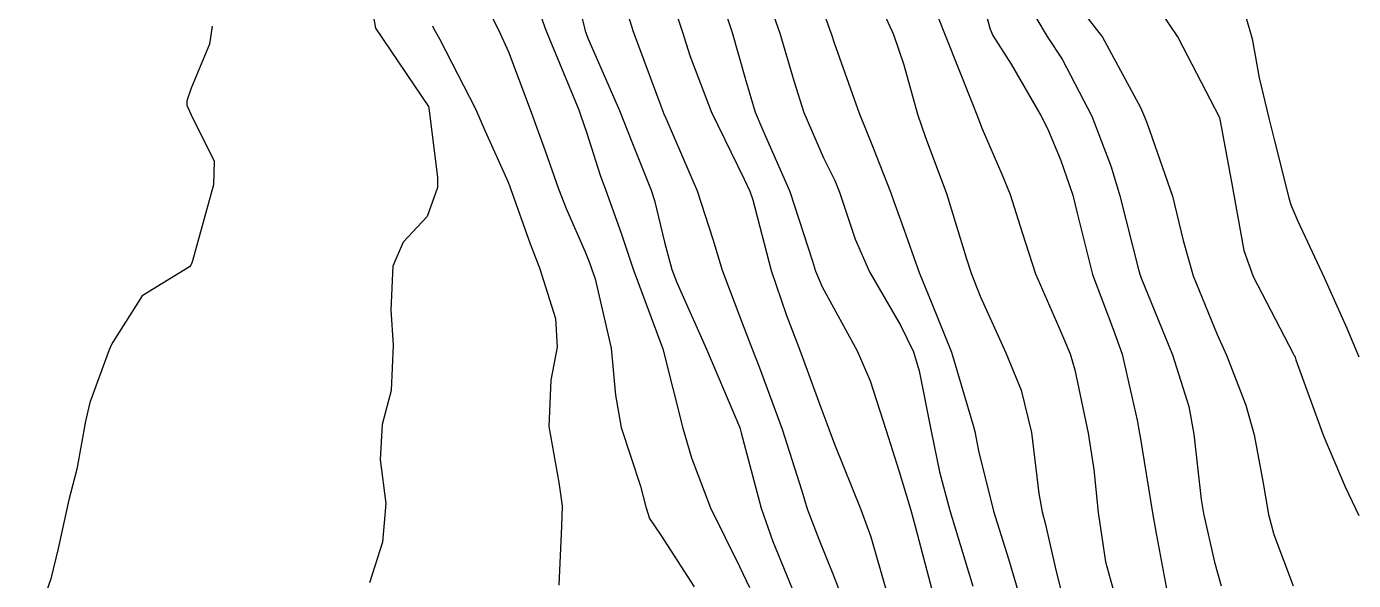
# Model space of a CAD drawing. Header units: metres. Extents: x 298520 to 308411, y 7433745 to 7450750.
# Drawn here: x 301977.93 to 302011.47, y 7441685.36 to 7441699.35 of the extents above; entities that cross this region are included whole.
import ezdxf

# ---------------------------------------------------------------- set-up
doc = ezdxf.new("R2010")
doc.units = ezdxf.units.M
doc.header["$LTSCALE"] = 10
doc.layers.add('Curvas de Nivel 1m', color=11, linetype='Continuous')
doc.layers.add('Curvas de Nivel 5m', color=15, linetype='Continuous')

msp = doc.modelspace()

# ---------------------------------------------------------------- linework, layer by layer
at = {"layer": 'Curvas de Nivel 1m', "flags": 128}
for points, elevation in [([(301986.434, 7441701.003), (301986.744, 7441699.304), (301988.083, 7441697.327), (301988.098, 7441697.29), (301988.314, 7441695.535), (301988.314, 7441695.286), (301988.055, 7441694.547), (301987.444, 7441693.901), (301987.186, 7441693.299), (301987.136, 7441692.19), (301987.189, 7441691.298), (301987.144, 7441690.156), (301986.918, 7441689.301), (301986.866, 7441688.414), (301987.01, 7441687.3), (301986.927, 7441686.327), (301986.596, 7441685.303)], 744), ([(301996.337, 7441700.982), (301996.965, 7441699.181), (301997.325, 7441697.947), (301997.572, 7441697.175), (301998.072, 7441696.033), (301998.357, 7441695.457), (301998.476, 7441695.164), (301998.873, 7441693.98), (301999.237, 7441693.152), (302000.023, 7441691.79), (302000.342, 7441691.137), (302000.492, 7441690.651), (302000.791, 7441689.132), (302001.001, 7441688.107), (302001.261, 7441687.127), (302001.848, 7441685.216)], 736), ([(302000.5, 7441700.766), (302001.146, 7441699.13), (302001.856, 7441697.353), (302001.943, 7441697.121), (302002.079, 7441696.763), (302002.578, 7441695.623), (302002.788, 7441695.109), (302003.092, 7441694.143), (302003.433, 7441693.099), (302004.023, 7441691.758), (302004.303, 7441691.087), (302004.42, 7441690.675), (302004.761, 7441689.082), (302004.9, 7441688.16), (302005.011, 7441687.08), (302005.195, 7441685.833), (302005.407, 7441685.075)], 733), ([(301989.269, 7441700.417), (301989.854, 7441699.264), (301990.105, 7441698.708), (301990.652, 7441697.254), (301991.033, 7441696.211), (301991.368, 7441695.247), (301991.562, 7441694.749), (301992.047, 7441693.66), (301992.168, 7441693.362), (301992.21, 7441693.237), (301992.299, 7441692.976), (301992.706, 7441691.23), (301992.816, 7441690.043), (301992.955, 7441689.226), (301993.448, 7441687.74), (301993.578, 7441687.216), (301993.673, 7441686.927), (301993.956, 7441686.508), (301994.8, 7441685.201)], 742), ([(301994.124, 7441700.348), (301994.503, 7441699.206), (301994.689, 7441698.619), (301995.232, 7441697.199), (301996.066, 7441695.494), (301996.211, 7441695.189), (301996.281, 7441694.968), (301996.748, 7441693.183), (301997.129, 7441692.076), (301997.471, 7441691.175), (301997.999, 7441689.731), (301998.154, 7441689.327), (301998.214, 7441689.167), (301998.348, 7441688.804), (301999.016, 7441687.154), (301999.266, 7441686.461), (301999.648, 7441685.144)], 738), ([(301999.301, 7441700.329), (301999.837, 7441699.144), (302000.102, 7441698.38), (302000.446, 7441697.136), (302000.642, 7441696.569), (302001.177, 7441695.129), (302001.687, 7441693.483), (302001.807, 7441693.122), (302002.034, 7441692.542), (302002.68, 7441691.11), (302003.065, 7441690.166), (302003.328, 7441689.1), (302003.51, 7441687.557), (302003.597, 7441687.095), (302003.674, 7441686.808), (302003.948, 7441685.59), (302004.074, 7441685.089)], 734), ([(302006.126, 7441700.414), (302007.037, 7441699.061), (302008.083, 7441697.05), (302008.396, 7441695.374), (302008.451, 7441695.044), (302008.698, 7441693.689), (302008.931, 7441693.037), (302009.941, 7441691.094), (302009.98, 7441691.02), (302009.989, 7441690.997), (302010.012, 7441690.93), (302010.712, 7441689.013), (302011.256, 7441687.725), (302011.601, 7441687.004)], 729), ([(301990.804, 7441699.938), (301991.051, 7441699.251), (301991.744, 7441697.588), (301991.888, 7441697.242), (301991.936, 7441697.096), (301992.077, 7441696.682), (301992.424, 7441695.592), (301992.558, 7441695.233), (301992.957, 7441694.132), (301993.256, 7441693.222), (301994.013, 7441691.21), (301994.517, 7441689.205), (301994.731, 7441688.453), (301995.21, 7441687.198), (301995.948, 7441685.717), (301996.198, 7441685.187)], 741), ([(301992.986, 7441700.092), (301993.263, 7441699.223), (301993.955, 7441697.342), (301994.005, 7441697.211), (301994.029, 7441697.158), (301994.081, 7441697.029), (301994.881, 7441695.202), (301995.272, 7441693.976), (301995.513, 7441693.195), (301996.023, 7441691.841), (301996.273, 7441691.187), (301996.44, 7441690.754), (301997.023, 7441689.18), (301997.523, 7441687.621), (301997.661, 7441687.173), (301997.955, 7441686.4), (301998.309, 7441685.527), (301998.452, 7441685.162)], 739), ([(302003.126, 7441700.108), (302003.724, 7441699.096), (302004.104, 7441698.524), (302004.85, 7441697.082), (302005.345, 7441695.803), (302005.56, 7441695.075), (302006.044, 7441693.176), (302006.073, 7441693.07), (302006.093, 7441693.019), (302006.891, 7441691.061), (302007.304, 7441689.753), (302007.434, 7441689.056), (302007.619, 7441687.403), (302007.677, 7441687.053), (302007.951, 7441685.825), (302008.121, 7441685.223)], 731), ([(301995.585, 7441699.728), (301995.761, 7441699.194), (301996.095, 7441698.007), (301996.341, 7441697.187), (301996.535, 7441696.729), (301997.221, 7441695.178), (301997.792, 7441693.426), (301997.871, 7441693.172), (301998.037, 7441692.777), (301998.922, 7441691.156), (301999.251, 7441690.397), (301999.654, 7441689.145), (301999.978, 7441688.134), (302000.282, 7441687.137), (302000.399, 7441686.695), (302000.807, 7441685.131)], 737), ([(302002.12, 7441699.854), (302002.279, 7441699.282), (302002.353, 7441699.116), (302002.813, 7441698.398), (302003.563, 7441697.098), (302003.738, 7441696.754), (302004.072, 7441695.962), (302004.374, 7441695.087), (302004.476, 7441694.668), (302004.873, 7441693.082), (302005.395, 7441691.704), (302005.619, 7441691.074), (302005.996, 7441689.407), (302006.06, 7441689.069), (302006.073, 7441688.988), (302006.389, 7441687.066), (302006.477, 7441686.546), (302006.76, 7441685.062)], 732), ([(302008.73, 7441699.652), (302008.91, 7441699.038), (302009.084, 7441698.049), (302009.328, 7441697.031), (302009.477, 7441696.429), (302009.829, 7441695.024), (302009.883, 7441694.845), (302010.057, 7441694.433), (302010.725, 7441693.013), (302011.3, 7441691.732), (302011.605, 7441691.004)], 728), ([(301988.189, 7441699.364), (301988.224, 7441699.288), (301988.362, 7441699.033), (301989.276, 7441697.272), (301989.516, 7441696.707), (301990.065, 7441695.49), (301990.135, 7441695.331), (301990.158, 7441695.259), (301990.656, 7441693.861), (301990.891, 7441693.252), (301991.295, 7441691.976), (301991.336, 7441691.247), (301991.175, 7441690.419), (301991.127, 7441689.249), (301991.383, 7441687.835), (301991.461, 7441687.245), (301991.444, 7441686.731), (301991.383, 7441685.246)], 743)]:
    msp.add_lwpolyline(points, dxfattribs=dict(at, elevation=elevation))
at = {"layer": 'Curvas de Nivel 5m', "flags": 128}
for points, elevation in [([(301991.664, 7441700.78), (301992.044, 7441699.241), (301992.11, 7441699.05), (301992.915, 7441697.228), (301993.243, 7441696.391), (301993.713, 7441695.215), (301993.8, 7441694.953), (301994.05, 7441693.899), (301994.234, 7441693.208), (301994.361, 7441692.884), (301995.113, 7441691.199), (301995.948, 7441689.236), (301995.964, 7441689.19), (301995.991, 7441689.086), (301996.492, 7441687.185), (301996.792, 7441686.344), (301997.27, 7441685.177)], 740), ([(302004.126, 7441700.355), (302005.122, 7441699.08), (302006.086, 7441697.301), (302006.186, 7441697.069), (302006.253, 7441696.897), (302006.893, 7441695.062), (302007.163, 7441693.948), (302007.415, 7441693.056), (302008.021, 7441691.571), (302008.253, 7441691.046), (302008.745, 7441689.784), (302008.958, 7441689.036), (302009.188, 7441687.819), (302009.318, 7441687.03), (302009.455, 7441686.525), (302009.945, 7441685.223)], 730), ([(301982.617, 7441699.352), (301982.554, 7441698.905), (301982.089, 7441697.794), (301981.973, 7441697.472), (301981.976, 7441697.361), (301982.081, 7441697.138), (301982.669, 7441695.951), (301982.65, 7441695.351), (301982.118, 7441693.434), (301982.098, 7441693.359), (301982.082, 7441693.32), (301982.042, 7441693.282), (301980.852, 7441692.55), (301980.104, 7441691.379), (301980.076, 7441691.316), (301980.011, 7441691.184), (301979.524, 7441689.858), (301979.419, 7441689.386), (301979.194, 7441688.169), (301978.993, 7441687.395), (301978.723, 7441686.171), (301978.537, 7441685.401), (301977.925, 7441683.64)], 745), ([(301998.117, 7441699.57), (301998.223, 7441699.277), (301998.263, 7441699.168), (301998.343, 7441698.933), (301998.97, 7441697.157), (301999.295, 7441696.372), (301999.773, 7441695.144), (301999.847, 7441694.93), (302000.055, 7441694.35), (302000.492, 7441693.136), (302000.811, 7441692.352), (302001.302, 7441691.127), (302001.864, 7441689.251), (302001.895, 7441689.121), (302001.986, 7441688.63), (302002.368, 7441687.114), (302002.75, 7441685.907), (302002.986, 7441685.104)], 735)]:
    msp.add_lwpolyline(points, dxfattribs=dict(at, elevation=elevation))

doc.saveas('drawing.dxf')
